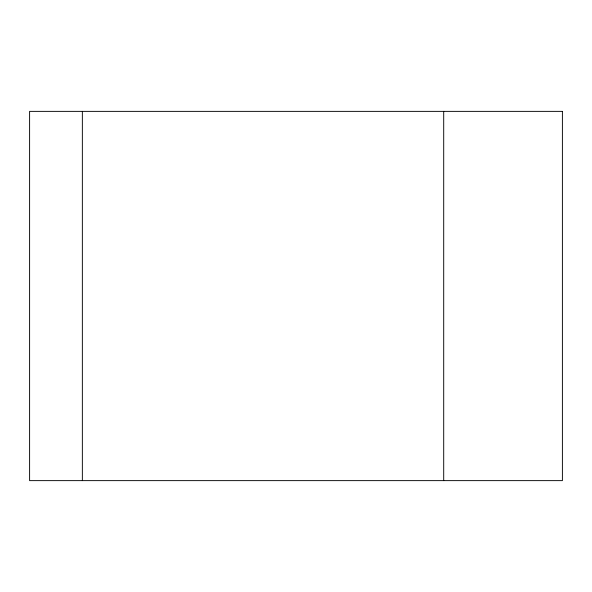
<?xml version="1.0" encoding="UTF-8"?>
<svg xmlns="http://www.w3.org/2000/svg" width="592" height="592" viewBox="0 0 592 592"><rect width="100%" height="100%" fill="white"/><g stroke="black" fill="none" stroke-linecap="round" stroke-linejoin="round"><path stroke-width="0.89" d="M443.704 111.37L443.704 480.63M82.355 111.37L82.355 480.63M562.4 111.37L29.6 111.37L29.6 480.63L562.4 480.63L562.4 111.37"/></g></svg>
